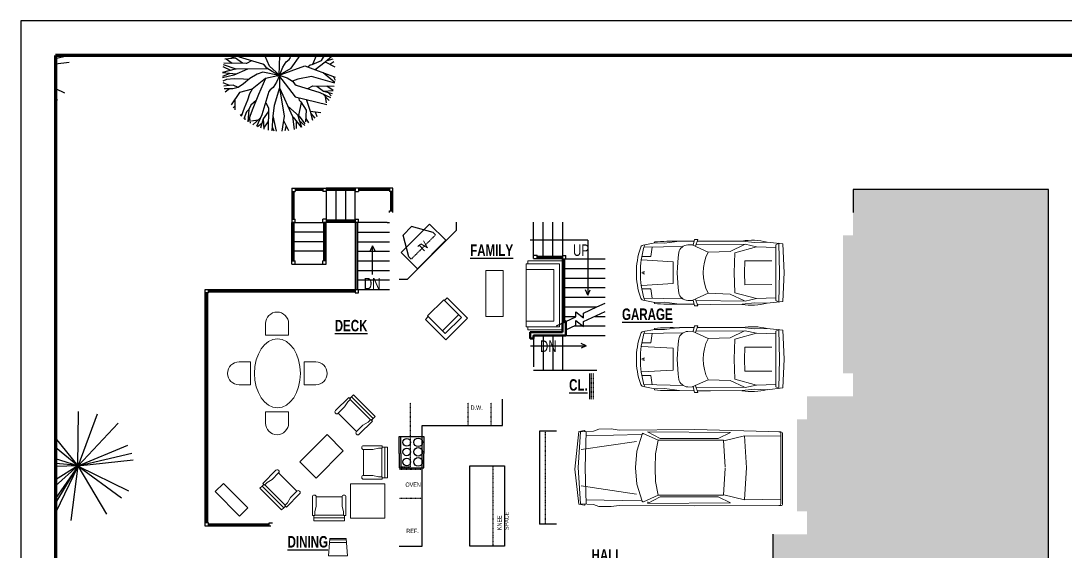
# Model space of a CAD drawing. Header units: inches. Extents: x 43 to 7578, y 1297 to 3809.
# Drawn here: x 43 to 1133, y 3255 to 3809 of the extents above; entities that cross this region are included whole.
import ezdxf
from ezdxf.enums import TextEntityAlignment as Align

# ---------------------------------------------------------------- set-up
doc = ezdxf.new("R2010")
doc.units = ezdxf.units.IN
doc.header["$LTSCALE"] = 0.5
doc.header["$MEASUREMENT"] = 0
doc.linetypes.add('HIDDEN2', pattern=[0.1875, 0.125, -0.0625])
for name, color, linetype, lineweight in [('A-Flor-Appl', 11, 'Continuous', 25), ('A-Wall', 113, 'Continuous', 50), ('A-Wall-Open', 31, 'HIDDEN2', 25), ('C-Site-Vhcl', 30, 'Continuous', 18), ('I-Furn', 30, 'Continuous', 18), ('L-Site-Plnt', 71, 'Continuous', 25)]:
    doc.layers.add(name, color=color, linetype=linetype, lineweight=lineweight)
doc.styles.add('Annotative', font='romans.shx', dxfattribs={"width": 0.75})
doc.styles.add('Arch-Dim', font='romans.shx', dxfattribs={"width": 0.75})
doc.styles.get("Standard").update_dxf_attribs({"font": 'romans.shx', "width": 0.75})

# ---------------------------------------------------------------- blocks, each defined once
blk = doc.blocks.new('I_SITE_VEHICLE_Sub-Compact_P')
at = {"color": 0, "linetype": 'ByBlock', "lineweight": -2}
for p, q in [((-69.9, 7.2), (-68.6, 37.4)), ((-68.6, 37.4), (-52.1, 39.2)), ((-64.3, 38.1), (-65.1, 7.1)), ((-64.4, 38), (-61.1, 36.3)), ((-61.1, 36.3), (-61.1, 7.1)), ((-41.1, 34.3), (-61.1, 33.6)), ((-52.1, 39.2), (-38.9, 38.8)), ((-41.1, 34.3), (-29.1, 36.9)), ((-41.1, 34.3), (-18.6, 28.2)), ((-38.9, 38.8), (-26, 40.2)), ((-29.1, 36.9), (22, 36.4)), ((-13.7, 29.6), (-28.4, 36.7)), ((-26, 40.2), (7.1, 40.4)), ((7.1, 40.4), (20.7, 40.3)), ((26, 36.3), (9.5, 28.8)), ((35.4, 34.7), (76.5, 33.9)), ((65.4, 39.3), (65.8, 38)), ((67.8, 34), (69.4, 24.3)), ((76.5, 33.9), (75.2, 36.6)), ((-18.6, 28.2), (-17.6, 7.2)), ((9.5, 28.8), (-13.7, 29.6)), ((69.4, 24.3), (78.1, 24.3)), ((-56.9, 19.7), (-29, 19.8)), ((-29, 19.8), (-28.5, 7.2)), ((46.1, -4.2), (46.1, 7.7)), ((76.3, 8.7), (78.5, 7.5)), ((76.6, 7.4), (76.3, 8.7)), ((76.6, 7.2), (76.3, 5.9)), ((76.3, 5.9), (78.5, 7.1)), ((78.7, -6), (46.1, -4.2)), ((67.8, -19.4), (69.4, -9.7)), ((69.4, -9.7), (78.1, -9.7)), ((-41.1, -19.7), (-29.1, -22.4)), ((35.4, -20.2), (76.5, -19.4)), ((76.5, -19.4), (75.2, -22.1)), ((-29.1, -22.4), (22, -21.8)), ((65.4, -24.7), (65.8, -23.4))]:
    blk.add_line(p, q, dxfattribs=at)
for points in [[(22.5, 35), (20.1, 42), (23.8, 42), (24.9, 36)], [(78.7, 20.6), (46.1, 18.7), (46.1, 6.9)], [(-69.9, 7.3), (-68.6, -22.8), (-52.1, -24.6), (-38.9, -24.3), (-26, -25.6), (7.1, -25.8), (20.7, -25.7)], [(-64.3, -23.5), (-65.1, 7.5)], [(-64.4, -23.5), (-61.1, -21.8), (-61.1, 7.4)], [(-61.1, -19), (-41.1, -19.7), (-18.6, -13.6), (-17.6, 7.4)], [(-56.9, -5.1), (-29, -5.2), (-28.5, 7.3)], [(26, -21.8), (9.5, -14.2), (-13.7, -15), (-28.4, -22.1)], [(22.5, -20.5), (20.1, -27.4), (23.8, -27.4), (24.9, -21.5)]]:
    blk.add_lwpolyline(points, dxfattribs=at)
for points in [[(24.1, -25.7), (39.4, -25.6), (54.9, -23.5), (65.2, -23.8), (77.1, -21.5, 0.313306), (80.2, -18.2, 0.16309), (80.2, 32.8, 0.313306), (77.1, 36), (65.2, 38.4), (54.9, 38), (39.4, 40.1), (24.1, 40.3)], [(24.8, -21.8), (30.7, -21.7, 0.327634), (40.1, -13.9, 0.070736), (40.1, 28.4, 0.327634), (30.7, 36.3), (24.8, 36.4)]]:
    blk.add_lwpolyline(points, format="xyb", dxfattribs=at)
for centre, radius, start, end in [((-36, -22.4), 63.6, 80.8054, 104.642), ((46.7, -178.9), 219.1, 85.0805, 91.8902), ((-16.4, 7.3), 96.6, 343.9881, 16.0119), ((-33.1, 7.3), 47.7, 333.3754, 26.6246), ((-36, 37), 63.6, 255.358, 279.1946), ((46.7, 193.5), 219.1, 268.1098, 274.9195)]:
    blk.add_arc(centre, radius, start, end, dxfattribs=at)
at = {"layer": 'Defpoints', "color": 0, "linetype": 'ByBlock', "lineweight": -2}
for p in [(-69.9, 7.3), (84.4, 7.3)]:
    blk.add_point(p, dxfattribs=at)
blk = doc.blocks.new('*U420')
at = {"layer": 'C-Site-Vhcl', "color": 30, "linetype": 'Continuous', "lineweight": 18}
blk.add_blockref('I_SITE_VEHICLE_Sub-Compact_P', (0, 0), dxfattribs=at)
blk = doc.blocks.new('*U430')
at = {"layer": 'C-Site-Vhcl', "color": 30, "linetype": 'Continuous', "lineweight": 18}
blk.add_blockref('I_SITE_VEHICLE_Sub-Compact_P', (0, 0), dxfattribs=at)
blk = doc.blocks.new('I_SITE_VEHICLE_Full Size_P')
at = {"color": 0, "linetype": 'ByBlock', "lineweight": -2}
for p, q in [((97, 32.2), (39.3, 33.4)), ((-46.8, 27.5), (-48.5, -0.7)), ((21.5, 27.5), (-46.8, 27.5)), ((101.9, 17.7), (44.3, 26.3)), ((101.9, -20.1), (44.3, -28.7)), ((-46.9, -29.3), (-68.6, -34.7)), ((97, -34.6), (39.3, -35.9))]:
    blk.add_line(p, q, dxfattribs=at)
for points in [[(62.3, 38.1), (70.6, 39.3), (83.4, 39.1), (89.2, 37), (102.7, 36.3), (105.1, -1.4), (102.7, -38.7), (89.2, -39.4), (83.4, -41.6), (70.6, -41.8), (62.3, -40.5), (-16.6, -41.1), (-106.4, -38.7, -0.406608), (-108.4, -36.7), (-108.4, 36.3, -0.413119), (-106.4, 38.3), (-16.6, 38.6)], [(24.2, -15.8), (24.7, -1.2, 0.017533), (24.7, -1.2), (24.2, 13.3), (21.5, 27.5), (36.7, 34.3, -0.447641), (38.1, 33.7), (43.8, 16), (45.1, -1.2, -0.038543), (45.1, -1.3), (43.8, -18.4), (37.8, -37.2), (21.5, -29.9)]]:
    blk.add_lwpolyline(points, format="xyb", close=True, dxfattribs=at)
for points in [[(-104.6, -38.8, -0.406608), (-106.5, -36.8), (-106.5, 36.3, -0.413119), (-104.5, 38.3)], [(96.8, 36.7), (97.7, -1.2, -0.011341), (97.7, -1.2), (96.8, -39.1)]]:
    blk.add_lwpolyline(points, format="xyb", dxfattribs=at)
for points in [[(32.6, 36.2), (19.5, 29.3), (-41.1, 29.3), (-53.9, 35.5)], [(32.6, -38.6), (19.5, -31.7), (-41.1, -31.7), (-53.9, -38)]]:
    blk.add_lwpolyline(points, close=True, dxfattribs=at)
for points in [[(97.6, -39.1), (98.4, -40.1), (104.5, -39.1), (108.4, 0.2), (104.5, 36.7), (98.4, 37.7), (97.6, 36.7)], [(-106.3, 31.6), (-68.6, 32.2), (-70.7, -1.3)], [(-46.9, 26.9), (-68.6, 32.2)], [(-70.7, -1.2), (-68.6, -34.7), (-106.3, -34.1)], [(21.5, -29.9), (-46.8, -29.9), (-48.5, -1.8)]]:
    blk.add_lwpolyline(points, dxfattribs=at)
for centre, radius, start, end in [((32, 34.8), 0.5, 296.9382, 89.53), ((37.1, -35.8), 1, 245.7961, 342.2571)]:
    blk.add_arc(centre, radius, start, end, dxfattribs=at)
at = {"layer": 'Defpoints', "color": 0, "linetype": 'ByBlock', "lineweight": -2}
for p in [(108.4, 0.2), (-108.4, -0.2)]:
    blk.add_point(p, dxfattribs=at)
blk = doc.blocks.new('*U431')
at = {"layer": 'C-Site-Vhcl', "color": 30, "linetype": 'Continuous', "lineweight": 18}
blk.add_blockref('I_SITE_VEHICLE_Full Size_P', (0, 0), dxfattribs=at)
blk = doc.blocks.new('I_FURN_CHAIR_DINING SIDE_P')
at = {"color": 0, "linetype": 'ByBlock', "lineweight": -2}
for p, q in [((0.081, 0.426), (0.081, -0.426)), ((0.224, 0.437), (0.224, -0.437))]:
    blk.add_line(p, q, dxfattribs=at)
blk.add_lwpolyline([(1, 0.5), (0, 0.419), (0, -0.419), (1, -0.5)], close=True, dxfattribs=at)
at = {"layer": 'Defpoints', "color": 0, "linetype": 'ByBlock', "lineweight": -2}
for p in [(0, 0.5), (0, -0.5), (0.5, 0), (1, 0)]:
    blk.add_point(p, dxfattribs=at)
blk = doc.blocks.new('*U440')
at = {"layer": 'I-Furn', "color": 30, "linetype": 'Continuous', "lineweight": 18, "extrusion": (0, 0, -1), "xscale": -18, "yscale": 20, "zscale": -18}
blk.add_blockref('I_FURN_CHAIR_DINING SIDE_P', (0, 0), dxfattribs=at)
blk = doc.blocks.new('I_FURN_CHAIR_CHAIR 6_P')
at = {"color": 0, "linetype": 'ByBlock', "lineweight": -2}
blk.add_lwpolyline([(12, -12), (24, -12), (24, 12), (12, 12, 1)], format="xyb", close=True, dxfattribs=at)
at = {"layer": 'Defpoints', "color": 0, "linetype": 'ByBlock', "lineweight": -2}
for p in [(0, 12), (12, 0), (24, 0), (0, -12)]:
    blk.add_point(p, dxfattribs=at)
blk = doc.blocks.new('*U441')
at = {"layer": 'I-Furn', "color": 30, "linetype": 'Continuous', "lineweight": 18, "extrusion": (0, 0, -1), "xscale": -1, "zscale": -1}
blk.add_blockref('I_FURN_CHAIR_CHAIR 6_P', (0, 0), dxfattribs=at)
blk = doc.blocks.new('*U442')
at = {"layer": 'I-Furn', "color": 30, "linetype": 'Continuous', "lineweight": 18}
blk.add_blockref('I_FURN_CHAIR_CHAIR 6_P', (0, 0), dxfattribs=at)
blk = doc.blocks.new('*U443')
at = {"layer": 'I-Furn', "color": 30, "linetype": 'Continuous', "lineweight": 18}
blk.add_blockref('I_FURN_CHAIR_CHAIR 6_P', (0, 0), dxfattribs=at)
blk = doc.blocks.new('*U444')
at = {"layer": 'I-Furn', "color": 30, "linetype": 'Continuous', "lineweight": 18, "extrusion": (0, 0, -1), "xscale": -1, "zscale": -1}
blk.add_blockref('I_FURN_CHAIR_CHAIR 6_P', (0, 0), dxfattribs=at)
blk = doc.blocks.new('I_FURN_TABLE_RECTANGULAR 36X36_P')
at = {"color": 0, "linetype": 'ByBlock', "lineweight": -2}
blk.add_lwpolyline([(-0.5, -0.5), (-0.5, 0.5), (0.5, 0.5), (0.5, -0.5)], close=True, dxfattribs=at)
at = {"layer": 'Defpoints', "color": 0, "linetype": 'ByBlock', "lineweight": -2}
for p in [(-0.5, 0.5), (0.5, 0.5), (-0.5, -0.5), (0.5, -0.5)]:
    blk.add_point(p, dxfattribs=at)
blk = doc.blocks.new('*U445')
at = {"layer": 'I-Furn', "color": 30, "linetype": 'Continuous', "lineweight": 18, "xscale": 36, "yscale": 36, "zscale": 29}
blk.add_blockref('I_FURN_TABLE_RECTANGULAR 36X36_P', (0, 0), dxfattribs=at)
blk = doc.blocks.new('I_FURN_CHAIR_OUTDOOR_P')
at = {"color": 0, "linetype": 'ByBlock', "lineweight": -2}
blk.add_lwpolyline([(0, 16), (3, 16), (3, -16), (0, -16)], close=True, dxfattribs=at)
for points in [[(3, 16), (5.5, 16)], [(6, 15), (6, -15)], [(25, 13.5), (25, -13.5)], [(3, -16), (5.5, -16)]]:
    blk.add_lwpolyline(points, dxfattribs=at)
for points in [[(15.5, 13.5), (9.5, 15), (5.5, 15), (5.5, 17.5), (25, 17.5, -1), (25, 13.5)], [(15.5, -13.5), (9.5, -15), (5.5, -15), (5.5, -17.5), (25, -17.5, 1), (25, -13.5)]]:
    blk.add_lwpolyline(points, format="xyb", close=True, dxfattribs=at)
at = {"layer": 'Defpoints', "color": 0, "linetype": 'ByBlock', "lineweight": -2}
for p in [(0, 17.5), (13.5, 0), (27, 0), (0, -17.5)]:
    blk.add_point(p, dxfattribs=at)
blk = doc.blocks.new('*U446')
at = {"layer": 'I-Furn', "color": 30, "linetype": 'Continuous', "lineweight": 18}
blk.add_blockref('I_FURN_CHAIR_OUTDOOR_P', (0, 0), dxfattribs=at)
blk = doc.blocks.new('*U447')
at = {"layer": 'I-Furn', "color": 30, "linetype": 'Continuous', "lineweight": 18, "extrusion": (0, 0, -1), "xscale": -1, "zscale": -1}
blk.add_blockref('I_FURN_CHAIR_OUTDOOR_P', (0, 0), dxfattribs=at)
blk = doc.blocks.new('FURN_CHAIR_CHAIR 2_P')
at = {"color": 0, "linetype": 'ByBlock', "lineweight": -2}
blk.add_line((9, -12), (9, 12), dxfattribs=at)
blk.add_lwpolyline([(31, 12), (30, 12), (30, 16), (0, 16), (0, -16), (30, -16), (30, -12), (31, -12)], close=True, dxfattribs=at)
blk.add_lwpolyline([(30, -12), (5, -12), (5, 12), (30, 12)], dxfattribs=at)
at = {"layer": 'Defpoints', "color": 0, "linetype": 'ByBlock', "lineweight": -2}
for p in [(0, 16), (15.5, 0), (31, 0), (0, -16)]:
    blk.add_point(p, dxfattribs=at)
blk = doc.blocks.new('*U448')
at = {"layer": 'I-Furn', "color": 30, "linetype": 'Continuous', "lineweight": 18}
blk.add_blockref('FURN_CHAIR_CHAIR 2_P', (0, 0), dxfattribs=at)
blk = doc.blocks.new('*U449')
at = {"layer": 'I-Furn', "color": 30, "linetype": 'Continuous', "lineweight": 18, "extrusion": (0, 0, -1), "xscale": -1, "zscale": -1}
blk.add_blockref('I_FURN_CHAIR_OUTDOOR_P', (0, 0), dxfattribs=at)
blk = doc.blocks.new('*U450')
at = {"layer": 'I-Furn', "color": 30, "linetype": 'Continuous', "lineweight": 18, "extrusion": (0, 0, -1), "xscale": -1, "zscale": -1}
blk.add_blockref('I_FURN_CHAIR_OUTDOOR_P', (0, 0), dxfattribs=at)
blk = doc.blocks.new('I_FURN_TABLE_OUTDOOR_P')
at = {"color": 0, "linetype": 'ByBlock', "lineweight": -2}
blk.add_lwpolyline([(-20, 12), (20, 12), (20, -12), (-20, -12)], close=True, dxfattribs=at)
at = {"layer": 'Defpoints', "color": 0, "linetype": 'ByBlock', "lineweight": -2}
for p in [(-20, 12), (20, 12), (-20, -12), (20, -12)]:
    blk.add_point(p, dxfattribs=at)
blk = doc.blocks.new('*U451')
at = {"layer": 'I-Furn', "color": 30, "linetype": 'Continuous', "lineweight": 18}
blk.add_blockref('I_FURN_TABLE_OUTDOOR_P', (0, 0), dxfattribs=at)
blk = doc.blocks.new('I_FURN_TABLE_COFFEE TABLE_P')
at = {"color": 0, "linetype": 'ByBlock', "lineweight": -2}
blk.add_lwpolyline([(-24, 9), (-24, -9), (24, -9), (24, 9)], close=True, dxfattribs=at)
at = {"layer": 'Defpoints', "color": 0, "linetype": 'ByBlock', "lineweight": -2}
for p in [(-24, 9), (24, 9), (-24, -9), (24, -9)]:
    blk.add_point(p, dxfattribs=at)
blk = doc.blocks.new('*U452')
at = {"layer": 'I-Furn', "color": 30, "linetype": 'Continuous', "lineweight": 18}
blk.add_blockref('I_FURN_TABLE_COFFEE TABLE_P', (0, 0), dxfattribs=at)
blk = doc.blocks.new('I_FURN_MISC_TV CONSOLE_P')
at = {"color": 0, "linetype": 'ByBlock', "lineweight": -2, "elevation": 0.1}
blk.add_lwpolyline([(0, -21), (24, -21), (24, 21), (0, 21)], close=True, dxfattribs=at)
at = {"layer": 'Defpoints', "color": 0, "linetype": 'ByBlock', "lineweight": -2}
for p in [(0, 21, 0.1), (0, -21, 0.1)]:
    blk.add_point(p, dxfattribs=at)
at = {"color": 0, "linetype": 'ByBlock', "lineweight": -2, "width": 0.75, "flags": 8}
blk.add_attdef('ID', text='', height=8, rotation=90, dxfattribs=at).set_placement((12, 0, 0.1), align=Align.MIDDLE)
blk = doc.blocks.new('*U453')
at = {"layer": 'I-Furn', "color": 30, "linetype": 'Continuous', "lineweight": 18}
ref = blk.add_blockref('I_FURN_MISC_TV CONSOLE_P', (0, 0), dxfattribs=at)
ref.add_attrib('ID', 'TV', dxfattribs={"layer": '0', "color": 0, "linetype": 'ByBlock', "lineweight": -2, "height": 8, "rotation": 90, "width": 0.75}).set_placement((12, 0, 0.1), align=Align.MIDDLE)
blk = doc.blocks.new('I_FURN_SOFA_MEDIUM_P')
at = {"color": 0, "linetype": 'ByBlock', "lineweight": -2}
blk.add_lwpolyline([(36, 36), (0, 36), (0, -36), (36, -36), (36, -33), (38, -33), (38, 33), (36, 33)], close=True, dxfattribs=at)
for points in [[(36, 33), (3, 33), (3, -33), (36, -33)], [(38, 27), (9, 27), (9, -27), (38, -27)]]:
    blk.add_lwpolyline(points, dxfattribs=at)
at = {"layer": 'Defpoints', "color": 0, "linetype": 'ByBlock', "lineweight": -2}
for p in [(0, 36), (0, -36)]:
    blk.add_point(p, dxfattribs=at)
blk = doc.blocks.new('*U454')
at = {"layer": 'I-Furn', "color": 30, "linetype": 'Continuous', "lineweight": 18}
blk.add_blockref('I_FURN_SOFA_MEDIUM_P', (0, 0), dxfattribs=at)

msp = doc.modelspace()

# ---------------------------------------------------------------- hatches: boundary and pattern name
h = msp.add_hatch()
h.set_pattern_fill('AR-CONC', color=256, angle=90)
h.set_pattern_definition([(140, (0, 0), (0.627521, 7.172602), [0.75, -8.25]), (85, (0, 0), (-7.521921, -1.387513), [0.6, -6.6]), (190.45144, (0.052, 0.598), (-6.8944, 5.785088), [0.637402, -7.011421]), (136.1842, (-2, 1e-16), (1.655193, 10.672413), [1.125, -12.375]), (186.63564, (-1.862, 0.889), (-9.741186, 9.34662), [0.956103, -10.517138]), (81.18416, (-2, 1e-16), (-9.741186, 9.34662), [0.9, -9.9]), (111, (-1.5, 1), (4.026189, 5.9690705), [0.75, -8.25]), (56, (-1.5, 1), (-7.2515, 2.433153), [0.6, -6.6]), (161.45144, (-1.1645, 1.4974), (-3.225312, 8.402224), [0.637402, -7.011421]), (127.5, (0, 0), (-3.3289385, 0.1215986), [0, -6.52, 0, -6.7, 0, -6.625]), (97.5, (0, 0), (-3.944117, 2.6306954), [0, -3.82, 0, -6.37, 0, -2.525]), (57.5, (-1e-16, -2.23), (0.2255487, 5.3382244), [0, -2.5, 0, -7.8, 0, -10.35]), (47.5, (-2e-16, -3.23), (-1.00105, 5.8318617), [0, -3.25, 0, -5.18, 0, -7.35])])
h.paths.add_polyline_path([(1076.53798, 3225.03792), (1115.53798, 3225.03792), (1115.53798, 3362.03792), (1115.53798, 3482.03792), (1115.53798, 3633.03792), (911.53798, 3633.03792), (911.53798, 3609.03792), (911.53798, 3585.03792), (900.91298, 3585.03792), (900.91298, 3441.03792), (901.53798, 3441.03792), (911.53798, 3441.03792), (911.53798, 3417.03792), (863.53798, 3417.03792), (863.53798, 3393.03792), (852.91298, 3393.03792), (852.91298, 3297.03792), (853.53798, 3297.03792), (863.53798, 3297.03792), (863.53798, 3273.03792), (827.53798, 3273.03792), (827.53798, 3237.03792), (827.53798, 3225.03792), (881.53798, 3225.03792), (881.53798, 2839.03792), (525.53798, 2839.03792), (525.53798, 2875.03792), (577.55668, 2875.03792), (577.55668, 2885.03792), (587.55668, 2885.03792), (587.55668, 2941.03792), (531.53798, 2941.03792), (531.53798, 2969.03792), (527.53798, 2969.03792), (527.53798, 2967.03792), (487.53798, 2967.03792), (487.53798, 2969.03792), (483.53798, 2969.03792), (483.53798, 2941.03792), (427.53798, 2941.03792), (427.53798, 3055.03792), (371.53798, 3055.03792), (371.53798, 3045.03792), (361.53798, 3045.03792), (361.53798, 2970.03792), (371.53798, 2970.03792), (371.53798, 2960.03792), (361.53798, 2960.03792), (361.53798, 2885.03792), (371.53798, 2885.03792), (371.53798, 2875.03792), (473.53798, 2875.03792), (473.53798, 2885.03792), (483.53798, 2885.03792), (483.53798, 2875.03792), (489.53798, 2875.03792), (489.53798, 2803.03792), (917.53798, 2803.03792), (917.53798, 3225.03792), (956.53798, 3225.03792), (956.53798, 2693.07749), (1076.53798, 2693.07749)])
h.paths.add_polyline_path([(457.68831, 2904.88318), (457.68831, 2931.53928), (420.85598, 2931.53928), (420.85598, 2904.88318)], flags=16)

# ---------------------------------------------------------------- linework, layer by layer
for p, q in [((325.53799, 3634.53792), (361.53799, 3634.53792)), ((325.53799, 3634.53792), (325.53799, 3598.53792)), ((325.53799, 3631.03792), (329.03799, 3631.03792)), ((326.53799, 3602.03792), (326.53799, 3631.03792)), ((328.03799, 3602.03792), (328.03799, 3631.03792)), ((329.03799, 3634.53792), (329.03799, 3631.03792)), ((358.03799, 3633.53792), (329.03799, 3633.53792)), ((358.03799, 3632.03792), (329.03799, 3632.03792)), ((358.03799, 3634.53792), (358.03799, 3631.03792)), ((361.53799, 3631.03792), (358.03799, 3631.03792)), ((361.53799, 3634.53792), (361.53799, 3598.53792)), ((391.53799, 3634.53792), (361.53799, 3634.53792)), ((391.53799, 3633.53792), (361.53799, 3633.53792)), ((361.53799, 3632.03792), (361.53799, 3601.03792)), ((391.53799, 3632.03792), (361.53799, 3632.03792)), ((371.53799, 3634.53792), (371.53799, 3633.53792)), ((371.53799, 3632.03792), (371.53799, 3601.03792)), ((381.53799, 3634.53792), (381.53799, 3633.53792)), ((381.53799, 3632.03792), (381.53799, 3601.03792)), ((431.03799, 3634.53792), (391.53799, 3634.53792)), ((391.53799, 3634.53792), (391.53799, 3633.53792)), ((391.53799, 3633.53792), (391.53799, 3632.03792)), ((391.53799, 3601.03792), (391.53799, 3632.03792)), ((391.53799, 3631.03792), (395.03799, 3631.03792)), ((395.03799, 3634.53792), (395.03799, 3631.03792)), ((427.53799, 3633.53792), (395.03799, 3633.53792)), ((427.53799, 3632.03792), (395.03799, 3632.03792)), ((427.53799, 3634.53792), (427.53799, 3631.03792)), ((431.03799, 3631.03792), (427.53799, 3631.03792)), ((428.53799, 3631.03792), (428.53799, 3610.78792)), ((430.03799, 3631.03792), (430.03799, 3610.78792)), ((431.03798, 3609.03792), (431.03799, 3634.53792)), ((1115.53798, 3633.03792), (911.53798, 3633.03792)), ((911.53798, 3633.03792), (911.53798, 3609.03792)), ((1115.53798, 3482.03792), (1115.53798, 3633.03792)), ((427.53798, 3609.03792), (427.53798, 3610.78792)), ((427.53798, 3610.78792), (431.03798, 3610.78792)), ((325.53799, 3602.03792), (329.03799, 3602.03792)), ((325.53799, 3555.03792), (325.53799, 3598.53792)), ((326.53799, 3598.53792), (325.53799, 3598.53792)), ((326.53798, 3558.53792), (326.53799, 3598.53792)), ((328.03799, 3598.53792), (326.53799, 3598.53792)), ((328.03798, 3558.53792), (328.03799, 3598.53792)), ((328.03799, 3598.53792), (359.03799, 3598.53792)), ((329.03799, 3598.53792), (329.03799, 3602.03792)), ((361.53799, 3602.03792), (358.03799, 3602.03792)), ((358.03799, 3598.53792), (358.03799, 3602.03792)), ((359.03798, 3558.53792), (359.03799, 3598.53792)), ((360.53799, 3598.53792), (359.03799, 3598.53792)), ((360.53798, 3558.53792), (360.53799, 3598.53792)), ((361.53799, 3598.53792), (360.53799, 3598.53792)), ((391.53799, 3601.03792), (361.53799, 3601.03792)), ((391.53799, 3599.53792), (361.53799, 3599.53792)), ((361.53799, 3555.03792), (361.53799, 3598.53792)), ((391.53799, 3598.53792), (361.53799, 3598.53792)), ((371.53799, 3599.53792), (371.53799, 3598.53792)), ((381.53799, 3599.53792), (381.53799, 3598.53792)), ((391.53799, 3598.53792), (391.53798, 3528.53792)), ((391.53799, 3602.03792), (395.03799, 3602.03792)), ((391.53799, 3601.03792), (391.53799, 3599.53792)), ((391.53799, 3599.53792), (391.53799, 3598.53792)), ((392.53799, 3598.53792), (391.53799, 3598.53792)), ((392.53799, 3598.53792), (392.53798, 3528.53792)), ((394.03799, 3598.53792), (392.53799, 3598.53792)), ((394.03799, 3598.53792), (394.03798, 3528.53792)), ((425.03799, 3598.53792), (394.03799, 3598.53792)), ((395.03799, 3598.53792), (395.03799, 3602.03792)), ((425.03799, 3598.53792), (426.53799, 3598.53792)), ((426.53799, 3598.53792), (427.53799, 3598.53792)), ((497.43495, 3590.55264), (497.43495, 3599.03792)), ((578.03798, 3561.03792), (578.03798, 3599.03792)), ((588.03798, 3563.53792), (588.03798, 3599.03792)), ((598.03798, 3563.53792), (598.03798, 3599.03792)), ((608.03798, 3599.03792), (608.03798, 3561.03792)), ((326.53799, 3588.53792), (325.53799, 3588.53792)), ((359.03799, 3588.53792), (328.03799, 3588.53792)), ((361.53799, 3588.53792), (360.53799, 3588.53792)), ((391.53799, 3588.53792), (392.53799, 3588.53792)), ((394.03799, 3588.53792), (427.53799, 3588.53792)), ((441.73145, 3585.44369), (450.63221, 3594.34445)), ((446.02327, 3539.14095), (497.43495, 3590.55264)), ((473.24688, 3588.28487), (450.63221, 3594.34445)), ((475.72175, 3585.81), (473.24688, 3588.28487)), ((326.53799, 3578.53792), (325.53799, 3578.53792)), ((359.03799, 3578.53792), (328.03799, 3578.53792)), ((361.53799, 3578.53792), (360.53799, 3578.53792)), ((391.53799, 3578.53792), (392.53799, 3578.53792)), ((394.03799, 3578.53792), (427.53799, 3578.53792)), ((447.79103, 3562.82903), (441.73145, 3585.44369)), ((634.53632, 3580.06738), (574.29441, 3580.06738)), ((634.53632, 3580.06738), (634.53632, 3522.66108)), ((326.53799, 3568.53792), (325.53799, 3568.53792)), ((359.03799, 3568.53792), (328.03799, 3568.53792)), ((391.53799, 3568.53792), (392.53799, 3568.53792)), ((394.03799, 3568.53792), (427.53799, 3568.53792)), ((409.79645, 3574.3557), (412.33216, 3568.91785)), ((578.03798, 3564.53792), (581.53798, 3564.53792)), ((581.53798, 3561.03792), (581.53798, 3564.53792)), ((325.53798, 3555.03792), (361.53798, 3555.03792)), ((325.53799, 3558.53792), (329.03799, 3558.53792)), ((329.03799, 3555.03792), (329.03799, 3558.53792)), ((361.53798, 3558.53792), (358.03798, 3558.53792)), ((358.03798, 3555.03792), (358.03798, 3558.53792)), ((391.53798, 3558.53792), (392.53798, 3558.53792)), ((394.03798, 3558.53792), (427.53798, 3558.53792)), ((450.26591, 3560.35415), (447.79103, 3562.82903)), ((578.03798, 3561.03792), (608.03798, 3561.03792)), ((581.53798, 3563.53792), (608.03798, 3563.53792)), ((581.53798, 3562.03792), (608.03798, 3562.03792)), ((588.03798, 3562.03792), (588.03798, 3561.03792)), ((598.03798, 3561.03792), (598.03798, 3562.03792)), ((608.03798, 3564.03792), (611.53798, 3564.03792)), ((608.03798, 3493.75084), (608.03798, 3561.03792)), ((608.03798, 3560.53792), (652.53798, 3560.53792)), ((609.03798, 3494.21715), (609.03798, 3560.53792)), ((610.53798, 3494.91661), (610.53798, 3560.53792)), ((611.53798, 3560.53792), (611.53798, 3564.03792)), ((391.53798, 3548.53792), (392.53798, 3548.53792)), ((394.03798, 3548.53792), (427.53798, 3548.53792)), ((608.03798, 3550.53792), (609.03798, 3550.53792)), ((608.03798, 3550.53792), (609.03798, 3550.53792)), ((608.03798, 3550.53792), (609.03798, 3550.53792)), ((610.53798, 3550.53792), (652.53798, 3550.53792)), ((391.53798, 3538.53792), (392.53798, 3538.53792)), ((394.03798, 3538.53792), (427.53798, 3538.53792)), ((446.02327, 3539.14095), (437.53798, 3539.14095)), ((608.03798, 3540.53792), (609.03798, 3540.53792)), ((610.53798, 3540.53792), (652.53798, 3540.53792)), ((641.53798, 3540.53792), (643.03798, 3540.53792)), ((643.03798, 3540.53792), (644.03798, 3540.53792)), ((235.03798, 3281.53792), (235.03798, 3528.53792)), ((235.03798, 3528.53792), (427.53798, 3528.53792)), ((238.53798, 3525.03792), (235.03798, 3525.03792)), ((236.03798, 3525.03792), (236.03798, 3285.03792)), ((237.53798, 3525.03792), (237.53798, 3285.03792)), ((238.53798, 3525.03792), (238.53798, 3528.53792)), ((238.53798, 3527.53792), (391.53798, 3527.53792)), ((238.53798, 3526.03792), (391.53798, 3526.03792)), ((391.53798, 3528.53792), (391.53798, 3525.03792)), ((391.53798, 3525.03792), (395.03798, 3525.03792)), ((395.03798, 3525.03792), (395.03798, 3528.53792)), ((608.03798, 3530.53792), (609.03798, 3530.53792)), ((610.53798, 3530.53792), (652.53798, 3530.53792)), ((634.53632, 3522.66108), (632.00061, 3528.09892)), ((634.53632, 3522.66108), (637.07203, 3528.09892)), ((608.03798, 3520.53792), (609.03798, 3520.53792)), ((608.03798, 3510.53792), (609.03798, 3510.53792)), ((610.53798, 3520.53792), (652.53798, 3520.53792)), ((610.53798, 3510.53792), (644.03798, 3510.53792)), ((608.03798, 3500.53792), (609.03798, 3500.53792)), ((610.53798, 3500.53792), (621.96767, 3500.53792)), ((628.0623, 3500.53792), (630.02052, 3500.53792)), ((641.89348, 3500.53792), (652.53798, 3500.53792)), ((620.44841, 3490.53792), (629.3224, 3490.53792)), ((629.99319, 3490.53792), (652.53798, 3490.53792)), ((578.03798, 3480.53792), (578.03798, 3477.03792)), ((578.03798, 3480.53792), (608.03798, 3480.53792)), ((588.03798, 3480.53792), (588.03798, 3444.53792)), ((598.03798, 3480.53792), (598.03798, 3444.53792)), ((608.03798, 3480.53792), (652.53798, 3480.53792)), ((608.03798, 3480.53792), (608.03798, 3477.03792)), ((608.03798, 3478.03792), (608.03798, 3444.53792)), ((1115.53798, 3362.03792), (1115.53798, 3482.03792)), ((578.03798, 3477.03792), (578.03798, 3448.03792)), ((632.90707, 3469.80852), (627.46922, 3467.27281)), ((578.03798, 3444.53792), (644.03798, 3444.53792)), ((636.53798, 3414.03792), (636.53798, 3441.03792)), ((545.53798, 3410.53792), (545.53798, 3414.03792)), ((545.53798, 3386.53792), (545.53798, 3410.53792)), ((461.53798, 3260.53792), (461.53798, 3386.53792)), ((461.53798, 3386.53792), (545.53798, 3386.53792)), ((602.03798, 3380.53792), (584.03798, 3380.53792)), ((584.03798, 3380.53792), (584.03798, 3283.53792)), ((1115.53798, 3225.03792), (1115.53798, 3362.03792)), ((511.53798, 3260.53792), (511.53798, 3344.53792)), ((511.53798, 3344.53792), (547.53798, 3344.53792)), ((547.53798, 3344.53792), (547.53798, 3260.53792)), ((238.53798, 3285.03792), (235.03798, 3285.03792)), ((303.53798, 3281.53792), (235.03798, 3281.53792)), ((238.53798, 3281.53792), (238.53798, 3285.03792)), ((238.53798, 3284.03792), (301.78798, 3284.03792)), ((238.53798, 3282.53792), (301.78798, 3282.53792)), ((301.78798, 3281.53792), (301.78798, 3285.03792)), ((301.78798, 3285.03792), (305.28798, 3285.03792)), ((602.03798, 3283.53792), (584.03798, 3283.53792)), ((827.53798, 3273.03792), (827.53798, 3237.03792)), ((437.53798, 3260.53792), (461.53798, 3260.53792)), ((547.53798, 3260.53792), (511.53798, 3260.53792))]:
    msp.add_line(p, q)
at = {"linetype": 'HIDDEN2'}
for p, q in [((638.53798, 3414.03792), (638.53798, 3441.03792)), ((640.53798, 3414.03792), (640.53798, 3441.03792)), ((449.53798, 3343.53792), (449.53798, 3410.53792)), ((509.53798, 3386.53792), (509.53798, 3410.53792)), ((533.53798, 3386.53792), (533.53798, 3410.53792)), ((590.03798, 3380.53792), (590.03798, 3283.53792)), ((437.53798, 3343.53792), (449.53798, 3343.53792)), ((461.53798, 3340.53792), (437.53798, 3340.53792)), ((535.53798, 3344.53792), (535.53798, 3260.53792)), ((461.53798, 3310.53792), (437.53798, 3310.53792))]:
    msp.add_line(p, q, dxfattribs=at)
msp.add_lwpolyline([(42.74877, 3809.07749), (42.74877, 2657.07749), (1770.74877, 2657.07749), (1770.74877, 3809.07749)], close=True)
at = {"lineweight": 70}
msp.add_lwpolyline([(78.74877, 3773.07749), (78.74877, 2693.07749), (1734.74877, 2693.07749), (1734.74877, 3773.07749)], close=True, dxfattribs=at)
for points in [[(409.79645, 3544.3557), (409.79645, 3574.3557), (407.26074, 3568.91785)], [(601.7409, 3490.81446), (621.9596, 3500.2426), (622.09701, 3505.27188), (629.97896, 3499.01689), (630.11637, 3504.04616), (644.03798, 3510.53792)], [(644.03798, 3510.53792), (652.53798, 3514.50153)], [(611.53798, 3486.38292), (621.9596, 3491.2426), (622.09701, 3496.27188), (629.97896, 3490.01689), (630.11637, 3495.04616), (652.53798, 3505.50153)], [(574.63373, 3469.80852), (632.90707, 3469.80852), (627.46922, 3472.34423)]]:
    msp.add_lwpolyline(points)
at = {"layer": 'A-Flor-Appl'}
for p, q in [((437.53798, 3365.03792), (437.53798, 3375.03792)), ((437.53798, 3375.03792), (463.53798, 3375.03792)), ((439.53798, 3365.03792), (439.53798, 3375.03792)), ((463.53798, 3375.03792), (463.53798, 3365.03792)), ((437.53798, 3357.53792), (437.53798, 3365.03792)), ((437.53798, 3357.53792), (437.53798, 3342.53792)), ((439.53798, 3357.53792), (439.53798, 3365.03792)), ((439.53798, 3357.53792), (439.53798, 3342.53792)), ((463.53798, 3365.03792), (463.53798, 3357.53792)), ((463.53798, 3342.53792), (463.53798, 3357.53792)), ((437.53798, 3342.53792), (463.53798, 3342.53792))]:
    msp.add_line(p, q, dxfattribs=at)
for centre, radius in [((445.53798, 3369.03792), 4), ((457.53798, 3369.03792), 4.5), ((445.53798, 3359.03792), 4), ((457.53798, 3359.03792), 4.5), ((445.53799, 3348.53792), 4), ((457.53799, 3348.53792), 4.5)]:
    msp.add_circle(centre, radius, dxfattribs=at)
at = {"layer": 'A-Wall'}
for points in [[(608.03798, 3484.03792), (608.03798, 3493.75084), (611.53798, 3495.38292), (611.53798, 3480.53792)], [(608.03798, 3484.03792), (574.53798, 3484.03792), (574.53798, 3477.53792), (578.03798, 3477.53792), (578.03798, 3480.53792), (611.53798, 3480.53792)]]:
    msp.add_lwpolyline(points, dxfattribs=at)
at = {"layer": 'A-Wall-Open'}
msp.add_line((450.26591, 3560.35415), (475.72175, 3585.81), dxfattribs=at)
at = {"layer": 'I-Furn'}
msp.add_lwpolyline([(254.09433, 3326.05011), (245.60905, 3317.56483), (271.0649, 3292.10899), (279.55018, 3300.59427)], close=True, dxfattribs=at)
msp.add_ellipse((310.53798, 3441.03792), major_axis=(0, -36), ratio=0.6666666667, dxfattribs=at)
at = {"layer": 'L-Site-Plnt', "color": 7}
for p, q in [((78.74877, 3769.922), (91.87751, 3773.07749)), ((266.83125, 3770.15123), (256.80189, 3772.80275)), ((262.02585, 3771.42167), (260.59001, 3773.07749)), ((270.86349, 3771.27299), (267.00405, 3773.07749)), ((267.63585, 3772.78211), (267.36771, 3773.07749)), ((302.27805, 3761.95367), (297.27239, 3773.07749)), ((312.32121, 3751.92011), (313.22854, 3773.07749)), ((323.85717, 3770.22251), (324.7115, 3773.07749)), ((324.90981, 3759.65783), (334.38198, 3773.07749)), ((347.46645, 3763.77683), (351.2697, 3773.07749)), ((356.46693, 3767.60411), (359.6956, 3773.07749)), ((360.31149, 3766.31111), (367.62813, 3772.41623)), ((78.74877, 3764.30768), (93.3043, 3765.91129)), ((261.81645, 3757.39235), (253.87545, 3761.03027)), ((267.54645, 3758.67995), (254.21625, 3763.15955)), ((278.03913, 3764.49935), (254.56329, 3764.94059)), ((266.83125, 3770.15123), (255.62625, 3769.19027)), ((256.93761, 3769.30271), (263.45637, 3764.77343)), ((274.04469, 3764.75435), (266.83125, 3770.15123)), ((295.43997, 3763.91855), (270.86349, 3771.27299)), ((278.10681, 3764.48951), (278.03913, 3764.49935)), ((283.36101, 3767.36975), (278.10681, 3764.48951)), ((296.89557, 3762.83279), (295.43997, 3763.91855)), ((299.41797, 3759.56543), (296.89557, 3762.83279)), ((312.75981, 3752.28455), (302.27805, 3761.95367)), ((310.80213, 3751.68443), (338.99817, 3762.29735)), ((316.12197, 3760.69799), (319.50405, 3766.24463)), ((319.50405, 3766.24463), (322.77129, 3768.76703)), ((322.77129, 3768.76703), (323.85717, 3770.22251)), ((338.99817, 3762.29735), (370.94733, 3750.41867)), ((342.42849, 3761.02199), (344.59701, 3763.10039)), ((344.59701, 3763.10039), (346.84509, 3763.51259)), ((346.84509, 3763.51259), (356.46693, 3767.60411)), ((349.86717, 3758.25623), (360.31149, 3766.31111)), ((360.31149, 3766.31111), (370.38717, 3761.23379)), ((362.34141, 3767.69795), (368.57433, 3769.50119)), ((365.26557, 3763.81463), (369.29781, 3766.82819)), ((260.77545, 3754.12427), (253.32705, 3750.89699)), ((267.34101, 3753.39119), (253.33605, 3754.95491)), ((266.50737, 3758.60459), (253.34577, 3755.20331)), ((265.00221, 3752.33303), (253.37913, 3749.67683)), ((279.19173, 3758.75279), (265.00221, 3752.33303)), ((300.60297, 3758.88671), (267.54645, 3758.67995)), ((289.51869, 3753.55583), (281.75961, 3748.96463)), ((295.35813, 3755.54507), (289.51869, 3753.55583)), ((312.33345, 3751.92071), (295.35813, 3755.54507)), ((310.80873, 3751.67603), (298.21353, 3749.00447)), ((304.96449, 3756.18347), (299.41797, 3759.56543)), ((311.33169, 3752.65007), (304.96449, 3756.18347)), ((312.83685, 3752.01215), (309.47913, 3745.02599)), ((310.80873, 3751.67603), (324.90981, 3759.65783)), ((311.33169, 3752.65007), (320.63649, 3749.54063)), ((311.80989, 3752.44739), (329.11749, 3729.91967)), ((312.78801, 3752.03279), (312.58653, 3739.33967)), ((312.83685, 3752.01215), (316.12197, 3760.69799)), ((346.20273, 3750.88055), (331.70157, 3748.32155)), ((370.34313, 3744.05807), (346.20273, 3750.88055)), ((358.38153, 3755.09051), (370.47813, 3745.01015)), ((368.60265, 3751.29035), (370.71561, 3747.06443)), ((257.49465, 3747.95771), (253.67061, 3746.16995)), ((260.45037, 3741.63299), (253.88505, 3744.49283)), ((260.45037, 3741.63299), (254.51901, 3740.86235)), ((265.42773, 3748.65371), (257.49465, 3747.95771)), ((264.48165, 3742.10987), (260.45037, 3741.63299)), ((269.44293, 3739.61867), (264.07845, 3738.20579)), ((269.44293, 3739.61867), (264.48165, 3742.10987)), ((275.10981, 3748.22135), (265.42773, 3748.65371)), ((275.15973, 3743.46863), (269.44293, 3739.61867)), ((280.53561, 3747.94535), (275.10981, 3748.22135)), ((281.75961, 3748.96463), (275.15973, 3743.46863)), ((298.21353, 3749.00447), (284.18817, 3737.87843)), ((298.21353, 3749.00447), (290.76897, 3732.08927)), ((306.09705, 3739.47935), (302.82981, 3736.95707)), ((309.47913, 3745.02599), (306.09705, 3739.47935)), ((312.58653, 3739.33967), (307.17117, 3720.61835)), ((312.58653, 3739.33967), (317.68017, 3709.65395)), ((312.58653, 3739.33967), (326.44401, 3709.32731)), ((320.63649, 3749.54063), (326.18313, 3746.15855)), ((331.70157, 3748.32155), (326.18313, 3746.15855)), ((326.18313, 3746.15855), (328.70553, 3742.89119)), ((328.70553, 3742.89119), (330.16113, 3741.80543)), ((330.16113, 3741.80543), (354.73749, 3734.45111)), ((342.24009, 3738.35423), (347.49417, 3741.23447)), ((347.49417, 3741.23447), (347.56185, 3741.22463)), ((347.56185, 3741.22463), (369.76137, 3740.80739)), ((351.55641, 3740.96963), (358.76985, 3735.57275)), ((368.66349, 3736.42127), (362.14461, 3740.95055)), ((78.74877, 3738.43598), (88.34386, 3733.78729)), ((264.07845, 3738.20579), (255.12717, 3738.23063)), ((260.43489, 3738.17975), (256.12749, 3734.76203)), ((271.08141, 3734.22155), (262.27245, 3721.55603)), ((284.18817, 3737.87843), (271.08141, 3734.22155)), ((281.43909, 3732.88535), (279.36117, 3726.32087)), ((284.18817, 3737.87843), (281.43909, 3732.88535)), ((290.76897, 3732.08927), (284.20881, 3715.71419)), ((301.74393, 3735.50147), (294.38961, 3710.92499)), ((302.82981, 3736.95707), (301.74393, 3735.50147)), ((329.11749, 3729.91967), (362.25525, 3721.93583)), ((332.67537, 3729.06251), (333.31389, 3726.12743)), ((354.73749, 3734.45111), (366.04281, 3729.16523)), ((357.96525, 3732.94187), (364.44213, 3725.80739)), ((358.76985, 3735.57275), (368.67165, 3736.42199)), ((358.76985, 3735.57275), (367.64637, 3733.22603)), ((360.39297, 3730.26767), (361.31889, 3723.45995)), ((363.57525, 3734.30231), (366.69285, 3730.70711)), ((78.74877, 3727.9885), (81.0961, 3726.27037)), ((266.09781, 3720.03995), (264.49617, 3718.25903)), ((266.02737, 3726.95483), (266.13789, 3716.10047)), ((275.88393, 3717.88535), (272.60085, 3709.21271)), ((279.36117, 3726.32087), (275.88393, 3717.88535)), ((282.87309, 3720.97535), (280.59861, 3716.39747)), ((288.32289, 3725.98343), (282.87309, 3720.97535)), ((298.29285, 3723.42239), (301.17297, 3718.16831)), ((301.16313, 3718.10063), (300.73029, 3695.06375)), ((301.17297, 3718.16831), (301.16313, 3718.10063)), ((307.17117, 3720.61835), (305.77617, 3709.85459)), ((321.56229, 3719.90015), (333.27489, 3709.63523)), ((335.31681, 3723.96407), (332.49153, 3710.32187)), ((333.31389, 3726.12743), (334.94889, 3724.53035)), ((334.94889, 3724.53035), (340.64673, 3715.76351)), ((340.39089, 3727.20359), (344.55813, 3714.68975)), ((273.43653, 3711.42011), (271.53681, 3710.20247)), ((278.22465, 3713.99927), (275.49417, 3706.75283)), ((276.25245, 3708.76511), (276.69465, 3705.82235)), ((280.59861, 3716.39747), (278.22465, 3713.99927)), ((280.59861, 3716.39747), (279.50469, 3703.82795)), ((284.20881, 3715.71419), (279.82629, 3703.61519)), ((281.40897, 3707.98463), (281.96757, 3702.27287)), ((292.88049, 3707.69723), (285.02637, 3700.56719)), ((294.38961, 3710.92499), (288.72405, 3698.80763)), ((295.51125, 3706.89263), (292.94037, 3697.16807)), ((300.90813, 3714.10607), (295.51125, 3706.89263)), ((295.51125, 3706.89263), (296.43861, 3696.08087)), ((305.77617, 3709.85459), (304.64385, 3694.42607)), ((305.77617, 3709.85459), (309.29073, 3694.01519)), ((317.68017, 3709.65395), (315.03345, 3694.01687)), ((326.44401, 3709.32731), (327.85545, 3695.55335)), ((326.94237, 3708.41231), (335.35269, 3697.99475)), ((331.34433, 3711.32723), (335.65113, 3698.11511)), ((333.27489, 3709.63523), (339.32985, 3701.68643)), ((340.64673, 3715.76351), (339.93489, 3703.80263)), ((340.14153, 3707.27423), (343.05897, 3702.71903)), ((344.55813, 3714.68975), (347.21937, 3705.53963)), ((344.55813, 3714.68975), (355.75197, 3713.27615)), ((345.46785, 3712.40579), (349.63197, 3707.42963)), ((350.06205, 3713.99471), (351.72465, 3709.24331)), ((290.20629, 3705.26951), (283.39845, 3704.34359)), ((294.24093, 3702.08735), (289.89177, 3698.31599)), ((296.35977, 3696.99911), (300.88917, 3703.51787)), ((304.93149, 3698.43539), (304.94121, 3698.50307)), ((304.94121, 3698.50307), (306.73953, 3694.19483)), ((316.92417, 3705.18731), (321.97413, 3694.77239)), ((319.66821, 3699.52823), (318.30621, 3694.26923)), ((329.98581, 3704.64251), (329.95977, 3696.70691)), ((333.39177, 3705.04607), (339.27009, 3699.72563)), ((102.27289, 3344.57683), (102.94261, 3401.15719)), ((102.50317, 3344.00395), (122.86825, 3398.71951)), ((102.46129, 3344.46103), (144.40537, 3389.01271)), ((102.46129, 3344.46103), (144.40537, 3389.01271)), ((102.46129, 3344.46103), (78.74877, 3373.86776)), ((102.29389, 3344.33059), (78.74877, 3363.50709)), ((102.29389, 3344.33059), (158.61697, 3357.86779)), ((102.46129, 3344.46103), (154.28449, 3366.07303)), ((102.27289, 3344.57683), (78.74877, 3351.92349)), ((103.46605, 3344.78767), (78.74877, 3346.92877)), ((102.29389, 3344.33059), (159.97753, 3350.68567)), ((102.27289, 3344.57683), (78.74877, 3329.9872)), ((102.46129, 3344.46103), (78.74877, 3295.41793)), ((102.46129, 3344.46103), (78.74877, 3310.43317)), ((102.46129, 3344.46103), (78.74877, 3343.95693)), ((102.29389, 3344.33059), (78.74877, 3306.03488)), ((102.29389, 3344.33059), (78.74877, 3323.6709)), ((102.29389, 3344.33059), (94.94737, 3287.43871)), ((102.27289, 3344.57683), (102.46129, 3344.46103)), ((102.27289, 3344.57683), (102.29389, 3344.33059)), ((102.29389, 3344.33059), (147.76933, 3311.04475)), ((102.29389, 3344.33059), (132.14029, 3294.14215)), ((102.29389, 3344.33059), (102.29389, 3344.33059)), ((102.46129, 3344.46103), (102.50317, 3344.00395)), ((102.50317, 3344.00395), (155.01709, 3318.56167))]:
    msp.add_line(p, q, dxfattribs=at)
msp.add_circle((102.27289, 3344.57683), 1.21152, dxfattribs=at)

# ---------------------------------------------------------------- block references
at = {"layer": 'C-Site-Vhcl', "color": 30, "linetype": 'Continuous', "lineweight": 18, "rotation": 180}
for name, p in [('*U420', (769.59638, 3553.43557)), ('*U430', (769.59638, 3463.18216)), ('*U431', (729.53798, 3341.28792))]:
    msp.add_blockref(name, p, dxfattribs=at)
at = {"layer": 'I-Furn', "color": 30, "linetype": 'Continuous', "lineweight": 18}
for name, p, rotation in [('*U453', (454.50855, 3582.06736, -0.1), 314.9999999999999), ('*U454', (608.03798, 3522.53792), 180), ('*U452', (537.03798, 3524.53792), 90), ('*U448', (497.64206, 3487.52216), 135), ('*U443', (310.22128, 3505.03792), 269.9999999999999), ('*U442', (362.53798, 3441.03792), 180), ('*U446', (401.23253, 3407.4557), 225.0000000000016), ('*U451', (356.68481, 3354.4227), 44.99999999999999), ('*U445', (404.78798, 3307.78792), 90)]:
    msp.add_blockref(name, p, dxfattribs=dict(at, rotation=rotation))
at = {"layer": 'I-Furn', "color": 30, "linetype": 'Continuous', "lineweight": 18, "xscale": -1}
for name, p, rotation in [('*U444', (258.53798, 3441.03792), 180), ('*U441', (310.22128, 3377.03792), 270), ('*U450', (303.6518, 3309.87497), 224.9999999999999), ('*U447', (364.53798, 3287.03792), 270), ('*U440', (373.78798, 3268.53792), 90)]:
    msp.add_blockref(name, p, dxfattribs=dict(at, rotation=rotation))
msp.add_blockref('*U449', (425.53798, 3348.03792), dxfattribs=at)

# ---------------------------------------------------------------- texts
at = {"attachment_point": 1, "style": 'Annotative'}
for s, width, insert, char_height in [('{\\fCityBlueprint|b1|i0|c2|p2;\\LFAMILY}', 12.8747823, (511.79154, 3575.60811), 12), ('{\\fCityBlueprint|b1|i0|c2|p2;\\LGARAGE}', 13.8287997, (670.26907, 3508.79849), 12), ('{\\fCityBlueprint|b1|i0|c2|p2;\\LDECK}', 9.778855, (370.37737, 3496.90682), 12), ('{\\fCityBlueprint|b1|i0|c2|p2;\\LCL.}', 4.5, (615.01584, 3434.97783), 12), ('{\\fCityBlueprint|b0|i0|c2|p2;OVEN}', 10.3612295, (444.17996, 3327.12793), 4.5), ('{\\fCityBlueprint|b1|i0|c2|p2;\\LDINING}', 13.7263247, (321.1424, 3271.17428), 12), ('{\\fCityBlueprint|b0|i0|c2|p2;REF.}', 7.3637542, (445.16833, 3278.74022), 4.5), ('{\\fCityBlueprint|b1|i0|c2|p2;\\LHALL}', 8.1742552, (638.51573, 3257.39382), 12)]:
    msp.add_mtext_dynamic_manual_height_columns(s, width=width, gutter_width=22.5, heights=[0], dxfattribs=dict(at, insert=insert, char_height=char_height))
at = {"char_height": 12, "attachment_point": 5, "style": 'Annotative'}
for s, width, insert in [('{\\fCityBlueprint|b0|i0|c2|p2;UP}', 6, (627.47382, 3569.56738)), ('{\\fCityBlueprint|b0|i0|c2|p2;DN}', 14.4375, (409.42845, 3534.73763)), ('{\\fCityBlueprint|b0|i0|c2|p2;DN}', 14.4375, (593.289, 3469.44052))]:
    msp.add_mtext_dynamic_manual_height_columns(s, width=width, gutter_width=22.5, heights=[0], dxfattribs=dict(at, insert=insert)).dxf.set("width", 28.875)
at = {"insert": (512.30148, 3405.29455), "char_height": 4.5, "attachment_point": 4, "style": 'Arch-Dim'}
msp.add_mtext('\\A1;{\\fCityBlueprint|b0|i0|c2|p2;D.W.}', dxfattribs=at)
at = {"insert": (539.96748, 3277.3882), "char_height": 4.5, "attachment_point": 1, "rotation": 90, "style": 'Annotative'}
msp.add_mtext_dynamic_manual_height_columns('{\\fCityBlueprint|b0|i0|c2|p2;KNEE SPACE}', width=21.6664583, gutter_width=22.5, heights=[0], dxfattribs=at)

doc.saveas('drawing.dxf')
